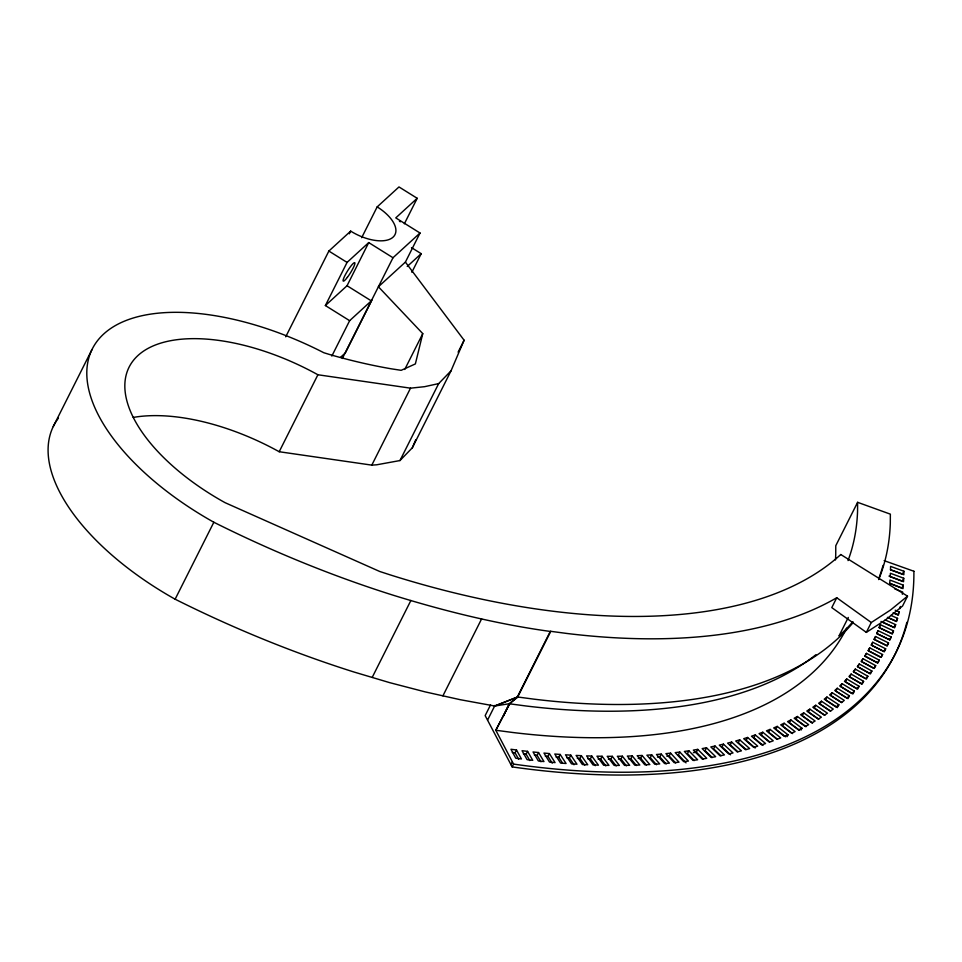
<?xml version="1.0" encoding="UTF-8"?>
<svg xmlns="http://www.w3.org/2000/svg" width="962" height="962" viewBox="0 0 962 962"><rect width="100%" height="100%" fill="white"/><g stroke="black" fill="none" stroke-linecap="round" stroke-linejoin="round"><path stroke-width="1.44" d="M878.691 579.581A622.378 305.531 26.7 0 0 890.307 523.136L890.355 514.153L857.611 502.32L857.563 511.002A586.784 288.059 26.7 0 1 848.027 560.593M903.895 571.236L903.847 574.759L890.511 569.841L890.571 566.402L903.895 571.236L902.488 574.049L890.487 569.708M503.427 716.113L509.138 703.751L517.712 697.005L550.757 631.325L566.931 633.465A622.378 305.531 26.7 0 0 836.748 597.739L871.283 622.51L890.475 610.052L907.527 596.151L840.788 554.533M903.727 578.246L903.546 581.721L890.223 576.671L890.403 573.268L903.727 578.246L902.308 581.072L888.984 576.082M903.306 585.173L903.005 588.612L889.694 583.393L889.982 580.038L903.306 585.173L901.887 587.998L889.898 583.381M902.356 594.263L902.645 592.015L894.66 588.84M899.903 608.657L900.348 606.469M361.676 237.698L377.176 206.89L398.989 186.941L417.195 198.292L395.767 217.893L420.033 233.02L405.399 262.097L378.403 286.772L422.763 333.622L415.368 363.925L401.166 370.322L391.318 368.819A361.628 177.525 26.7 0 1 330.17 354.677L323.845 352.741A205.014 100.637 26.7 0 0 95.01 344.204A205.014 100.637 26.7 0 0 213.841 522.246A623.003 305.832 26.7 0 0 392.616 595.033C444.167 611.026 496.765 624.073 550.288 631.445L550.757 631.325M895.201 610.197L899.169 611.916L898.388 615.139L893.097 612.818M890.932 615.403L897.534 618.338L896.62 621.512L887.397 617.351M885.124 619.853L895.646 624.651L894.6 627.777L881.481 621.705M880.41 624.723L879.28 627.717L892.351 633.922L893.506 630.868L880.41 624.723L878.991 627.537L892.087 633.681L893.506 630.868M878.09 630.687L876.839 633.621L889.862 639.958L891.137 636.952L878.09 630.687L876.671 633.501L889.718 639.778L891.137 636.952M133.225 417.436A159.379 78.235 26.7 0 1 279.196 451.731L371.801 465.127L376.635 464.802L399.964 460.557L412.313 447.811L415.728 439.814M412.313 447.811L451.022 370.839L464.105 340.223L405.399 262.097M875.528 636.531L874.157 639.405L887.132 645.875L888.527 642.929L875.528 636.531L874.109 639.345L887.108 645.755L888.527 642.929M53.259 426.551L91.967 349.579M285.726 336.808L328.86 251.058L350.673 231.12A34.776 17.075 26.7 0 0 393.049 237.169A34.776 17.075 26.7 0 0 377.176 206.89M349.326 233.802L350.673 231.12M815.932 654.689A615.127 301.972 26.7 0 1 525.685 705.94L509.138 703.751L494.721 706.012L460.257 699.699L425.216 691.894L389.718 682.659L353.908 671.993A623.003 305.832 26.7 0 1 175.132 599.206L213.841 522.246M325.372 305.543L347.041 285.726L371.308 300.865L349.639 320.683L325.372 305.543L347.066 262.41L368.735 242.592L393.001 257.732L420.033 233.02M347.041 285.726L368.735 242.592M279.196 451.731L317.905 374.759L410.509 388.167L424.555 386.688L438.672 383.597L451.022 370.839M331.83 356.072L349.639 320.683M404.365 223.785L417.195 198.292M342.316 358.513L393.001 257.732M345.442 352.741L372.138 299.663M411.856 272.282L421.2 253.679L411.495 247.631M404.749 369.456L422.763 333.622M371.801 465.127L410.509 388.167M399.964 460.557L438.672 383.597M458.104 352.164L464.105 340.223M372.186 677.44L410.894 600.468M442.917 695.839L481.625 618.879M490.524 704.942L485.161 715.608L512.145 766.906A670.081 328.944 26.7 0 0 901.526 639.321M487.578 720.069L494.949 705.411M512.145 766.906L513.564 764.093L495.803 730.242L509.607 703.811L517.712 697.005L533.886 699.146A622.378 305.531 26.7 0 0 853.234 622.414M495.803 730.242L509.607 703.811M517.243 697.125L494.721 706.012L517.243 697.125L550.288 631.445M518.602 759.21L515.091 752.813L516.51 749.999L510.942 749.254L515.74 758.2L521.428 758.946L516.51 749.999M510.954 764.682L512.373 761.856M529.846 760.581L526.142 754.172L527.561 751.346L522.041 750.697L527.092 759.667L532.732 760.329L527.561 751.346M540.981 761.796L537.109 755.362L538.528 752.537L533.056 751.971L538.359 760.966L543.951 761.555L538.528 752.537M552.224 763.167L547.979 756.385L549.398 753.571L543.975 753.078L549.518 762.096L555.062 762.601L549.398 753.571M562.433 762.914L558.742 757.262L560.161 754.436L554.785 754.028L560.569 763.07L566.065 763.491L560.161 754.436M574.001 764.766L569.396 757.96L570.815 755.146L565.5 754.809L571.524 763.876L576.959 764.213L570.815 755.146M584.728 765.307L579.942 758.501L581.361 755.675L576.106 755.435L582.371 764.513L587.746 764.766L581.361 755.675M595.334 765.692L590.367 758.874L591.786 756.06L586.592 755.891L593.085 764.97L598.412 765.151L591.786 756.06M605.819 765.908L600.685 759.09L602.104 756.264L596.957 756.18L603.691 765.271L608.946 765.367L602.104 756.264M608.333 759.138L610.87 759.138L612.289 756.312L619.372 765.415L614.177 765.403L607.214 756.312L612.289 756.312M618.422 759.054L620.935 759.018L622.354 756.192L629.653 765.295L624.53 765.367L617.339 756.276L622.354 756.192M628.39 758.814L630.856 758.741L632.274 755.916L639.802 765.006L634.752 765.175L627.332 756.084L632.274 755.916M638.215 758.417L640.656 758.296L642.075 755.471L649.819 764.549L644.829 764.802L637.193 755.711L642.075 755.471M651.719 754.857L646.909 755.182L654.773 764.261L659.692 763.924L651.719 754.857L650.3 757.683L656.505 764.73M657.443 757.118L659.812 756.914L661.231 754.088L669.408 763.143L664.574 763.551L656.493 754.497L661.231 754.088M666.846 756.216L669.179 755.976L670.598 753.15L678.98 762.181L674.218 762.686L665.932 753.643L670.598 753.15M679.809 752.056L675.216 752.621L683.705 761.639L688.395 761.062L679.809 752.056L678.39 754.881L686.026 762.878M688.864 750.793L684.355 751.442L693.049 760.437L697.654 759.764L688.864 750.793L687.445 753.619L694.287 760.593M693.386 752.681L696.332 752.188L697.751 749.374L706.757 758.309L702.224 759.066L693.325 750.107L697.751 749.374M706.493 747.787L702.14 748.604L711.243 757.527L715.68 756.697L706.493 747.787L705.074 750.613L712.217 757.539M715.055 746.043L710.798 746.933L720.081 755.819L724.446 754.905L715.055 746.043L713.636 748.857L720.935 755.759M723.448 744.143L719.275 745.117L728.763 753.955L733.032 752.957L723.448 744.143L722.041 746.957L730.543 754.797M731.673 742.075L727.585 743.121L737.253 751.923L741.437 750.853L731.673 742.075L730.266 744.889L737.854 751.719M857.611 502.32L835.774 545.731L835.737 554.413A586.784 288.059 26.7 0 1 835.461 559.932M739.73 739.85L735.726 740.981L745.574 749.735L749.675 748.58L739.73 739.85L738.311 742.676L746.043 749.458M747.594 737.469L743.686 738.684L753.715 747.378L757.719 746.151L747.594 737.469L746.175 740.295L755.17 748.003M755.29 734.932L751.466 736.219L761.676 744.865L765.572 743.554L755.29 734.932L753.871 737.758L763.01 745.418M762.782 732.238L759.054 733.609L769.432 742.195L773.244 740.8L762.782 732.238L761.363 735.064L769.504 741.714M770.105 729.4L766.461 730.843L777.007 739.369L780.723 737.89L770.105 729.4L768.686 732.214L777.176 739.008M836.748 597.739L831.793 607.611L866.329 632.383L885.509 619.913L902.56 606.024L907.527 596.151M787.06 736.7L788.01 734.824L777.224 726.394L775.805 729.22L785.509 736.796M784.15 723.244L780.711 724.843L791.57 733.224L795.093 731.601L784.15 723.244L782.731 726.069L792.58 733.585M801.021 730.098L801.971 728.222L790.872 719.937L789.453 722.763L799.446 730.218M797.402 716.486L794.167 718.241L805.326 726.478L808.645 724.699L797.402 716.486L795.983 719.311L806.096 726.695M848.304 617.436L838.972 635.99A622.378 305.531 26.7 0 0 852.837 621.729M803.727 712.89L800.588 714.706L811.904 722.871L815.115 721.007L803.727 712.89L802.308 715.716L812.553 723.015M809.848 709.15L806.817 711.038L818.265 719.119L821.368 717.183L809.848 709.15L808.429 711.964L818.794 719.191M815.764 705.254L812.83 707.214L824.422 715.211L827.416 713.203L815.764 705.254L814.345 708.068L824.831 715.223M821.464 701.214L818.638 703.258L830.362 711.158L833.248 709.078L821.464 701.214L820.045 704.04L830.651 711.11M837.914 706.685L838.852 704.809L826.959 697.041L825.54 699.855L837.445 707.623M832.226 692.724L829.617 694.901L841.582 702.621L844.251 700.396L832.226 692.724L830.807 695.538L841.63 702.44M848.472 697.715L849.422 695.839L837.289 688.263L835.87 691.089L848.003 698.652M866.329 632.383L871.283 622.51M853.426 693.025L854.376 691.137L842.123 683.681L840.704 686.495L852.957 693.963M858.152 688.191L859.09 686.303L846.74 678.956L845.321 681.769L857.671 689.129M851.142 674.085L849.723 676.911L862.168 684.162L863.587 681.337L851.142 674.085L848.965 676.539L861.363 683.838L863.587 681.337M866.437 679.052L867.856 676.238L855.314 669.095L853.895 671.921L865.175 678.342M859.258 663.984L857.839 666.798L870.466 673.821L871.885 671.007L859.258 663.984L857.31 666.558L869.901 673.64L871.885 671.007M874.266 668.458L875.685 665.644L862.974 658.729L861.555 661.555L872.991 667.772M866.461 653.366L865.042 656.18L877.825 662.962L879.244 660.148L866.461 653.366L864.742 656.06L877.5 662.914L879.244 660.148M869.72 647.871L868.301 650.697L881.156 657.347L882.575 654.533L869.72 647.871L868.121 650.637L880.939 657.359L882.575 654.533M872.738 642.255L871.319 645.081L884.246 651.611L885.665 648.797L872.738 642.255L871.259 645.081L884.15 651.683L885.665 648.797M899.169 611.916L897.75 614.73L893.782 613.01M897.534 618.338L896.115 621.151L888.191 617.64M895.646 624.651L894.227 627.477L881.072 621.476M862.974 658.729L861.146 661.375L873.809 668.337L875.685 665.644M855.314 669.095L853.258 671.608L865.752 678.799L867.856 676.238M846.74 678.956L844.468 681.324L856.757 688.744L859.09 686.303M842.123 683.681L839.73 685.99L851.923 693.506L854.376 691.137M407.239 266.474L421.2 253.679M340.608 357.263L344.937 353.307M837.289 688.263L834.788 690.512L846.861 698.135L849.422 695.839M826.959 697.041L824.242 699.146L836.074 706.962L838.852 704.809M790.872 719.937L787.541 721.608L798.556 729.93L801.971 728.222M777.224 726.394L773.688 727.921L784.391 736.375L788.01 734.824M598.111 759.042L600.685 759.09M587.77 758.79L590.367 758.874M577.308 758.381L579.942 758.501M566.738 757.791L569.396 757.96M556.048 757.046L558.742 757.262M545.262 756.144L547.979 756.385M534.379 755.074L537.109 755.362M523.388 753.835L526.142 754.172M496.284 730.314L512.361 732.443A615.127 301.972 26.7 0 0 846.692 628.162M512.301 752.44L515.091 752.813M884.138 560.642L913.9 571.26M328.86 251.058L347.066 262.41M696.332 752.188L703.33 759.15M669.179 755.976L675.697 762.998M659.812 756.914L666.173 763.948M640.656 758.296L646.464 765.103M630.856 758.741L636.507 765.548M620.935 759.018L626.406 765.836M610.87 759.138L616.185 765.956M317.905 374.759A159.379 78.235 26.7 0 0 132.371 361.76A159.379 78.235 26.7 0 0 225.084 502.681L379.737 571.488L390.103 574.855A586.676 287.999 26.7 0 0 538.792 609.343A586.712 288.023 26.7 0 0 840.764 554.521M175.132 599.206A205.014 100.637 26.7 0 1 58.441 418.109M883.044 565.403A622.378 305.531 26.7 0 1 878.775 578.559M399.446 221.368A10.871 1.744 -58.1 0 1 400.204 221.861M906.865 622.306A670.081 328.944 26.7 0 1 901.911 638.287M913.888 571.26A670.081 328.944 26.7 0 1 513.552 764.093M347.378 277.345A10.871 1.744 -58.1 0 0 354.75 262.698A10.871 1.744 -58.1 0 0 344.853 275.697A10.871 1.744 -58.1 0 0 347.378 277.345"/></g></svg>
